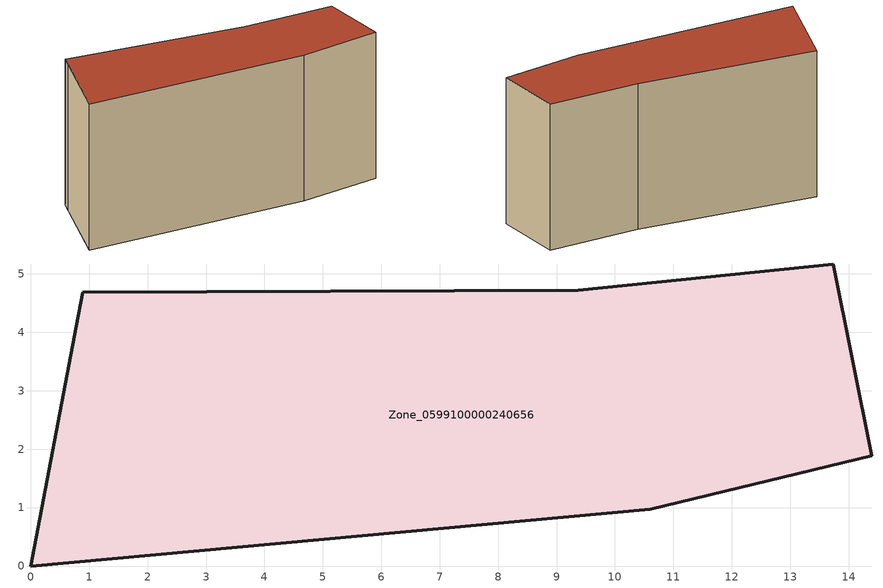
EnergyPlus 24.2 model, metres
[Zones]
Zone_0599100000240656
 floor ground (C_G): 0.77,4.1 0.89,4.69 9.38,4.72 13.73,5.17 14.39,1.89 10.61,0.97 0,0 z0
 wall outside (C_F): 10.61,0.97 14.39,1.89 13.73,5.17 9.38,4.72 0.89,4.69 0.77,4.1 0,0 10.61,0.97 z0:6.99
 roof outside (C_R): 0.89,4.69 0.77,4.1 0,0 10.61,0.97 14.39,1.89 13.73,5.17 9.38,4.72 z6.99
[BUILDING]
Pand.0599100000240656: North Axis=0; Terrain=City; Loads Convergence Tolerance Value=0.04; Temperature Convergence Tolerance Value=0.4; Solar Distribution=FullExterior; Maximum Number of Warmup Days=25; Minimum Number of Warmup Days=1
[Site:Location]
Rotterdam.The.Hague.AP_ZH_NLD Design_Conditions: Latitude=51.96; Longitude=4.45; Time Zone=1; Elevation=-4.5
[SITE:GROUNDTEMPERATURE:BUILDINGSURFACE]
18, 18, 18, 18, 18, 18, 18, 18, 18, 18, 18, 18
[MATERIAL] Thermal Absorptance=0.9; Solar Absorptance=0.7; Visible Absorptance=0.7
Name | Roughness | Thickness | Conductivity | Density | Specific Heat
G.TI.1946 | MediumSmooth | 0.15 | 1 | 540 | 1210
F.TI.1946 | Rough | 0.3 | 0.857143 | 1920 | 840
R.TI.1946 | MediumRough | 0.2 | 0.1 | 1500 | 1000
[CONSTRUCTION]
C_G: G.TI.1946
C_F: F.TI.1946
C_R: R.TI.1946
[ZONE]
Zone_0599100000240656: Type=1; Multiplier=1; Ceiling Height=Autocalculate; Volume=Autocalculate; Floor Area=autocalculate; Part of Total Floor Area=Yes
[ZONEINFILTRATION:DESIGNFLOWRATE]
Infil_Zone_0599100000240656: Zone or ZoneList or Space or SpaceList=Zone_0599100000240656; Schedule=AlwaysOn; Design Flow Rate Calculation Method=Flow/Area; Flow Rate per Floor Area=0.003; Constant Term Coefficient=1; Temperature Term Coefficient=0; Velocity Term Coefficient=0; Velocity Squared Term Coefficient=0
[HVACTEMPLATE:ZONE:IDEALLOADSAIRSYSTEM]
Zone_0599100000240656: Maximum Heating Supply Air Temperature=50; Minimum Cooling Supply Air Temperature=13; Maximum Heating Supply Air Humidity Ratio=0.0156; Minimum Cooling Supply Air Humidity Ratio=0.0077; Heating Limit=NoLimit; Cooling Limit=NoLimit; Dehumidification Control Type=ConstantSensibleHeatRatio; Cooling Sensible Heat Ratio=0.7; Dehumidification Setpoint=60; Humidification Control Type=None; Humidification Setpoint=30; Outdoor Air Method=None; Outdoor Air Flow Rate per Person=0.00944; Outdoor Air Flow Rate per Zone Floor Area=0; Outdoor Air Flow Rate per Zone=0; Demand Controlled Ventilation Type=None; Outdoor Air Economizer Type=NoEconomizer; Heat Recovery Type=None; Sensible Heat Recovery Effectiveness=0.7; Latent Heat Recovery Effectiveness=0.65
[ZONECONTROL:THERMOSTAT]
ThermostatControl_Zone_0599100000240656: Zone or ZoneList=Zone_0599100000240656; Control Type Schedule=DualSetpointControlType; Control 1=Thermostat_Zone_0599100000240656; Temperature Difference Between Cutout And Setpoint=0
[THERMOSTATSETPOINT:DUALSETPOINT]
Thermostat_Zone_0599100000240656: Heating Setpoint Temperature Schedule=HeatingSetpoint_Zone_0599100000240656; Cooling Setpoint Temperature Schedule=CoolingSetpoint_Zone_0599100000240656
[SCHEDULE:COMPACT]
HeatingSetpoint_Zone_0599100000240656: Through: 12/31, For: AllDays, Until: 24:00, 21
CoolingSetpoint_Zone_0599100000240656: Through: 12/31, For: AllDays, Until: 24:00, 24
DualSetpointControlType: Through: 12/31, For: AllDays, Until: 24:00, 4
AlwaysOn: Through: 12/31, For: AllDays, Until: 24:00, 1
